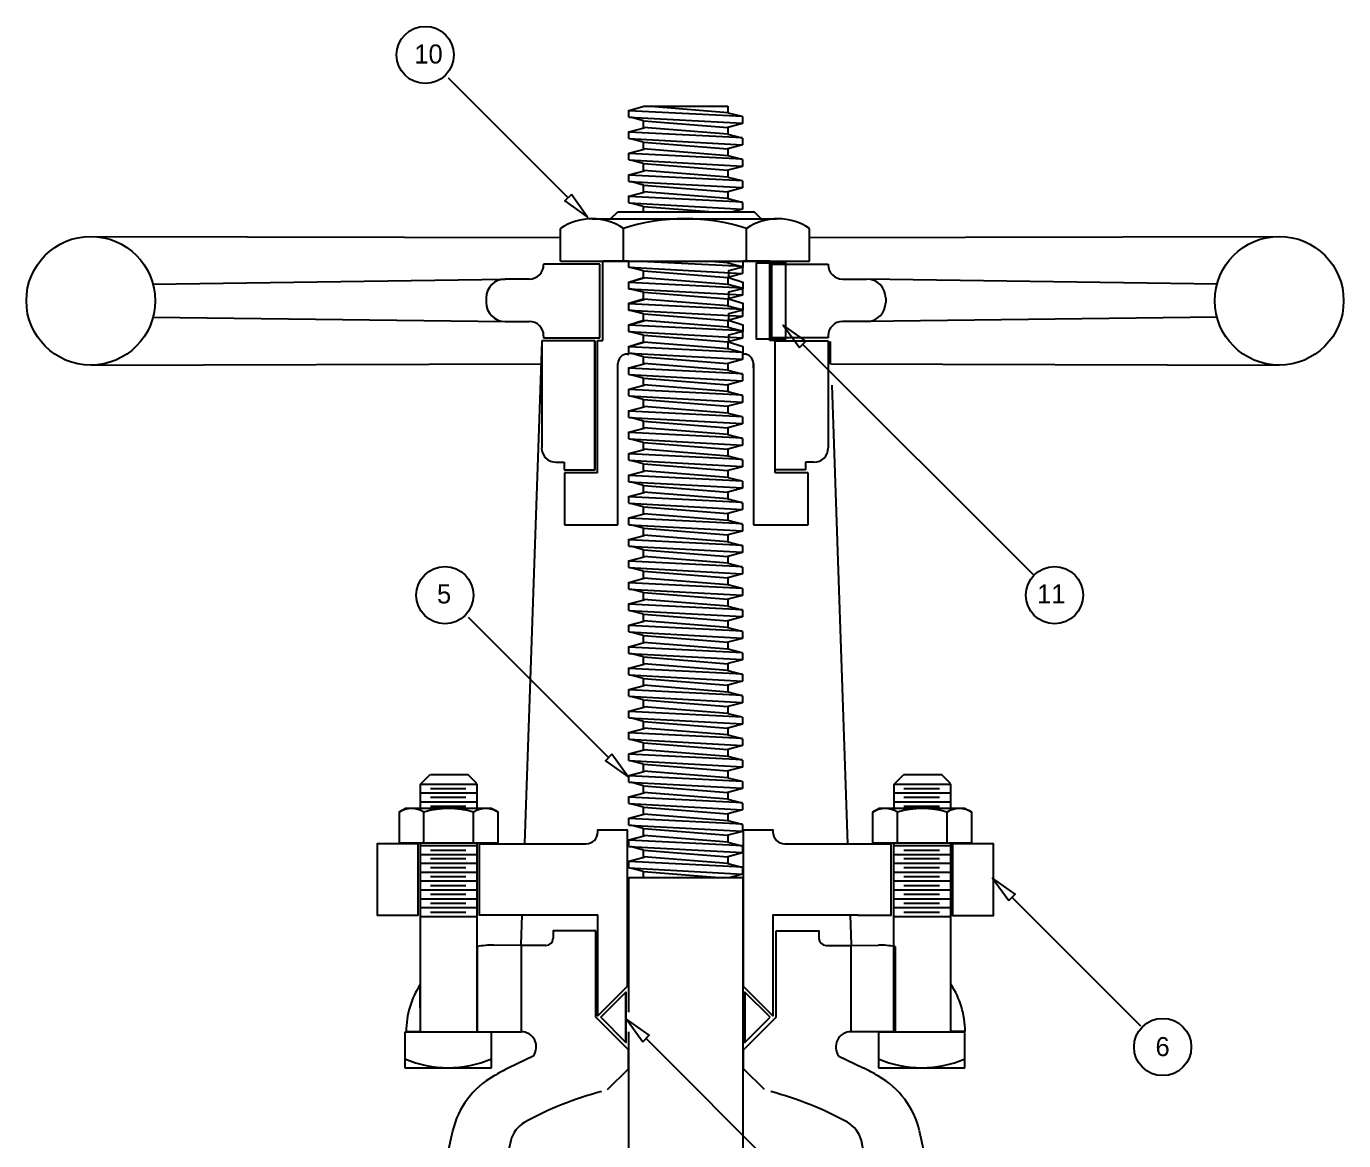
# Model space of a CAD drawing. Extents: x 2.2 to 32.8, y 1 to 21.2.
# Drawn here: x 3.29 to 11.92, y 12.29 to 19.6 of the extents above; entities that cross this region are included whole.
import ezdxf

# ---------------------------------------------------------------- set-up
doc = ezdxf.new("R2010")
doc.units = 0
for name, color, linetype in [('Bolts', 7, 'Continuous'), ('BOM', 7, 'Continuous'), ('Border_outline', 7, 'Continuous'), ('ClipShape', 7, 'Continuous'), ('Packing G', 7, 'Continuous'), ('Seals', 7, 'Continuous'), ('Stem', 7, 'Continuous'), ('TitleBlockText', 7, 'Continuous')]:
    doc.layers.add(name, color=color, linetype=linetype)

msp = doc.modelspace()

# ---------------------------------------------------------------- linework, layer by layer
at = {"layer": 'Bolts'}
for p, q in [((6.9994, 18.3341), (8.2089, 18.3341)), ((6.7933, 18.0565), (6.7933, 18.2714)), ((7.2054, 18.0565), (7.2054, 18.2714)), ((8.0118, 18.0565), (8.0118, 18.2714)), ((8.4239, 18.0565), (8.4239, 18.2714)), ((6.7933, 18.0565), (8.4239, 18.0565)), ((5.8766, 14.6284), (5.9389, 14.6907)), ((5.94, 14.6906), (6.1859, 14.6906)), ((6.2476, 14.6292), (6.186, 14.6907)), ((8.9796, 14.6284), (9.042, 14.6907)), ((9.043, 14.6906), (9.2889, 14.6906)), ((9.3506, 14.6292), (9.2891, 14.6907)), ((5.8766, 14.4696), (5.8766, 14.6284)), ((5.8767, 14.6289), (6.2457, 14.6289)), ((5.9403, 14.5998), (6.173, 14.5998)), ((6.2475, 14.4696), (6.2475, 14.6284)), ((8.9796, 14.4696), (8.9796, 14.6284)), ((8.9797, 14.6289), (9.3487, 14.6289)), ((9.0433, 14.5998), (9.276, 14.5998)), ((9.3505, 14.4696), (9.3505, 14.6284)), ((5.8767, 14.5707), (6.2457, 14.5707)), ((5.8767, 14.5126), (6.2457, 14.5126)), ((5.9403, 14.5417), (6.173, 14.5417)), ((8.9797, 14.5707), (9.3487, 14.5707)), ((8.9797, 14.5126), (9.3487, 14.5126)), ((9.0433, 14.5417), (9.276, 14.5417)), ((5.7776, 14.4684), (5.7339, 14.4432)), ((5.735, 14.4452), (5.735, 14.2441)), ((6.3427, 14.4684), (5.7776, 14.4684)), ((5.8976, 14.4677), (5.8976, 14.4684)), ((5.8976, 14.2441), (5.8976, 14.4435)), ((5.9403, 14.4835), (6.173, 14.4835)), ((6.2227, 14.2441), (6.2227, 14.4435)), ((6.3427, 14.4684), (6.3847, 14.4442)), ((6.3852, 14.2441), (6.3852, 14.4452)), ((8.8806, 14.4684), (8.8369, 14.4432)), ((8.838, 14.4452), (8.838, 14.2441)), ((9.4457, 14.4684), (8.8806, 14.4684)), ((9.0006, 14.2441), (9.0006, 14.4441)), ((9.0433, 14.4835), (9.276, 14.4835)), ((9.3257, 14.2441), (9.3257, 14.4419)), ((9.4457, 14.4684), (9.4877, 14.4442)), ((9.4883, 14.2441), (9.4883, 14.4452)), ((5.735, 14.2441), (6.3852, 14.2441)), ((8.838, 14.2441), (9.4883, 14.2441)), ((5.8748, 13.0018), (5.8748, 14.2366)), ((5.8748, 14.225), (6.2457, 14.225)), ((5.8748, 14.1668), (6.2457, 14.1668)), ((5.9403, 14.1959), (6.173, 14.1959)), ((6.2457, 14.2366), (6.2457, 13.0018)), ((8.9778, 13.0018), (8.9778, 14.2366)), ((8.9778, 14.225), (9.3487, 14.225)), ((8.9778, 14.1668), (9.3487, 14.1668)), ((9.0433, 14.1959), (9.276, 14.1959)), ((9.3487, 14.2366), (9.3487, 13.0018)), ((5.8748, 14.1097), (6.2457, 14.1097)), ((6.1724, 14.1375), (5.9401, 14.1375)), ((5.9403, 14.0807), (6.173, 14.0807)), ((8.9778, 14.1097), (9.3487, 14.1097)), ((9.2754, 14.1375), (9.0432, 14.1375)), ((9.0433, 14.0807), (9.276, 14.0807)), ((5.8748, 14.0516), (6.2457, 14.0516)), ((5.8748, 13.9935), (6.2457, 13.9935)), ((5.9403, 14.0225), (6.173, 14.0225)), ((8.9778, 14.0516), (9.3487, 14.0516)), ((8.9778, 13.9935), (9.3487, 13.9935)), ((9.0433, 14.0225), (9.276, 14.0225)), ((5.8748, 13.9353), (6.2457, 13.9353)), ((5.9403, 13.9644), (6.173, 13.9644)), ((5.9403, 13.9063), (6.173, 13.9063)), ((8.9778, 13.9353), (9.3487, 13.9353)), ((9.0433, 13.9644), (9.276, 13.9644)), ((9.0433, 13.9063), (9.276, 13.9063)), ((5.8748, 13.8772), (6.2457, 13.8772)), ((5.8748, 13.8191), (6.2457, 13.8191)), ((5.9403, 13.8481), (6.173, 13.8481)), ((8.9778, 13.8772), (9.3487, 13.8772)), ((8.9778, 13.8191), (9.3487, 13.8191)), ((9.0433, 13.8481), (9.276, 13.8481)), ((5.8748, 13.7609), (6.2457, 13.7609)), ((5.9403, 13.79), (6.173, 13.79)), ((8.9778, 13.7609), (9.3487, 13.7609)), ((9.0433, 13.79), (9.276, 13.79)), ((6.3402, 13.0018), (5.773, 13.0018)), ((5.773, 13.0018), (5.773, 12.7693)), ((6.3402, 12.7693), (6.3402, 13.0018)), ((9.4432, 13.0018), (8.876, 13.0018)), ((8.876, 13.0018), (8.876, 12.7693)), ((9.4432, 12.7693), (9.4432, 13.0018)), ((5.773, 12.7693), (6.3402, 12.7693)), ((8.876, 12.7693), (9.4432, 12.7693))]:
    msp.add_line(p, q, dxfattribs=at)
for centre, radius, start, end in [((6.9994, 17.964), 0.3701, 56.16651, 123.83349), ((7.6086, 17.0059), 1.3282, 72.32811, 107.67189), ((8.2179, 17.9646), 0.3696, 56.11123, 123.88877), ((5.8163, 14.3145), 0.1539, 58.12965, 121.87035), ((6.0601, 13.8878), 0.5806, 73.74171, 106.25829), ((6.304, 14.3145), 0.1539, 58.12965, 121.87035), ((8.9193, 14.3145), 0.1539, 58.12965, 121.87035), ((9.1631, 13.8878), 0.5806, 73.74171, 106.25829), ((9.407, 14.3145), 0.1539, 58.12965, 121.87035), ((6.0566, 13.4901), 0.7208, 246.83086, 293.16914), ((9.1596, 13.4901), 0.7208, 246.83086, 293.16914)]:
    msp.add_arc(centre, radius, start, end, dxfattribs=at)
at = {"layer": 'BOM'}
for p, q in [((6.8428, 18.4724), (6.058, 19.2566)), ((8.3803, 17.5106), (9.8874, 16.0045)), ((7.1082, 14.8033), (6.1895, 15.7214)), ((9.7516, 13.8857), (10.594, 13.0439)), ((7.3534, 12.9604), (8.2639, 12.0506))]:
    msp.add_line(p, q, dxfattribs=at)
for points in [[(6.864, 18.4936), (6.8216, 18.4511), (6.9701, 18.3451)], [(8.3591, 17.4894), (8.4015, 17.5318), (8.253, 17.6378)], [(7.1294, 14.8245), (7.087, 14.782), (7.2355, 14.676)], [(9.7304, 13.8645), (9.7728, 13.9069), (9.6243, 14.0129)], [(7.3322, 12.9392), (7.3746, 12.9816), (7.2261, 13.0877)]]:
    msp.add_lwpolyline(points, close=True, dxfattribs=at)
for centre in [(5.9067, 19.4081), (6.0356, 15.8669), (10.0303, 15.8669), (10.739, 12.9051)]:
    msp.add_circle(centre, 0.1875, dxfattribs=at)
at = {"layer": 'Border_outline'}
for p, q in [((7.1215, 18.3341), (7.1677, 18.3803)), ((7.1677, 18.3803), (8.0616, 18.3803)), ((8.1079, 18.3341), (8.0616, 18.3803)), ((7.071, 17.5372), (7.071, 18.0564)), ((8.1641, 17.5372), (8.1641, 18.0564)), ((8.1641, 18.0564), (8.1641, 17.5372)), ((8.1641, 17.5372), (8.1641, 18.0564)), ((7.0352, 16.6687), (7.0352, 17.5372)), ((7.0352, 17.5372), (7.071, 17.5372)), ((8.2, 17.5372), (8.1641, 17.5372)), ((8.2, 16.6687), (8.2, 17.5372)), ((7.2321, 17.4477), (7.2413, 17.4477)), ((7.9881, 17.4477), (7.9941, 17.4477)), ((7.1696, 16.3285), (7.1696, 17.3852)), ((8.0566, 17.3581), (8.0566, 17.3852)), ((8.0566, 17.3852), (8.0566, 16.3285)), ((7.0352, 16.6687), (6.8202, 16.6687)), ((6.8202, 16.6687), (6.8202, 16.3285)), ((8.415, 16.6687), (8.2, 16.6687)), ((8.415, 16.3285), (8.415, 16.6687)), ((6.8202, 16.3285), (7.1696, 16.3285)), ((8.0566, 16.3285), (8.415, 16.3285))]:
    msp.add_line(p, q, dxfattribs=at)
for points in [[(7.3363, 17.5271), (7.3363, 17.571), (7.2417, 17.5946), (7.2417, 17.6384), (7.3363, 17.6688), (7.3363, 17.7116), (7.2417, 17.7352), (7.2417, 17.7806), (7.3363, 17.8094), (7.3363, 17.8522), (7.2417, 17.8758), (7.2417, 17.9197), (7.3363, 17.9501), (7.3363, 17.9928), (7.2417, 18.0165), (7.2417, 18.0564), (7.071, 18.0564)], [(8.1641, 18.0564), (7.9876, 18.0564), (7.9876, 18.0165), (7.8931, 17.9928), (7.8931, 17.9501), (7.9876, 17.9197), (7.9876, 17.8758), (7.8931, 17.8522), (7.8931, 17.8094), (7.9876, 17.7806), (7.9876, 17.7352), (7.8931, 17.7116), (7.8931, 17.6688), (7.9876, 17.6384), (7.9876, 17.5946), (7.8931, 17.571), (7.8931, 17.5271)], [(7.2413, 17.4477), (7.2417, 17.4978), (7.3363, 17.5271)], [(7.8931, 17.5271), (7.9876, 17.4978), (7.9881, 17.4477)]]:
    msp.add_lwpolyline(points, dxfattribs=at)
for centre, start, end in [((7.2321, 17.3852), 90, 180), ((7.9941, 17.3852), 0, 90)]:
    msp.add_arc(centre, 0.0625, start, end, dxfattribs=at)
at = {"layer": 'ClipShape'}
for p, q in [((3.7146, 18.2189), (6.7975, 18.2114)), ((8.4201, 18.2114), (11.503, 18.2189)), ((7.0513, 18.0373), (6.6824, 18.0373)), ((6.6824, 18.0373), (6.6824, 18.0328)), ((7.0513, 17.554), (7.0513, 18.0373)), ((8.178, 18.0373), (8.5469, 18.0373)), ((8.178, 17.554), (8.178, 18.0373)), ((8.5469, 18.0373), (8.5469, 18.0328)), ((4.1224, 17.905), (6.4303, 17.939)), ((6.5887, 17.939), (6.4303, 17.939)), ((8.6407, 17.939), (8.799, 17.939)), ((11.0951, 17.905), (8.799, 17.939)), ((6.3053, 17.814), (6.3053, 17.7855)), ((8.924, 17.814), (8.924, 17.7855)), ((4.1224, 17.689), (6.4303, 17.6605)), ((6.4303, 17.6605), (6.5887, 17.6605)), ((8.799, 17.6605), (8.6407, 17.6605)), ((11.0951, 17.689), (8.799, 17.6605)), ((6.6824, 17.5668), (6.6824, 17.554)), ((6.6824, 17.554), (7.0513, 17.554)), ((8.5469, 17.554), (8.178, 17.554)), ((8.5469, 17.5668), (8.5469, 17.554)), ((3.7146, 17.3752), (6.6713, 17.3826)), ((8.5643, 17.3826), (11.503, 17.3752))]:
    msp.add_line(p, q, dxfattribs=at)
for centre in [(3.7146, 17.797), (11.503, 17.797)]:
    msp.add_circle(centre, 0.4219, dxfattribs=at)
for centre, radius, start, end in [((6.5887, 18.0328), 0.0938, 270, 0), ((8.6407, 18.0328), 0.0938, 180, 270), ((6.4303, 17.814), 0.125, 90, 180), ((8.799, 17.814), 0.125, 0, 90), ((6.4303, 17.7855), 0.125, 180, 270), ((8.799, 17.7855), 0.125, 270, 0), ((6.5887, 17.5668), 0.0938, 0, 90), ((8.6407, 17.5668), 0.0938, 90, 180)]:
    msp.add_arc(centre, radius, start, end, dxfattribs=at)
at = {"layer": 'Packing G'}
for points in [[(7.0379, 14.315), (7.0379, 14.3286), (7.2307, 14.3286), (7.2307, 13.3014), (7.0379, 13.1088), (7.0379, 13.7691), (6.4682, 13.7691), (6.4682, 13.7703), (6.2628, 13.7703), (6.263, 13.7703)], [(7.9925, 13.3014), (7.9925, 14.3286), (8.1852, 14.3286), (8.1852, 14.315)], [(6.263, 13.7703), (6.263, 14.2368), (6.2628, 14.2368), (6.4682, 14.2368), (6.4682, 14.2369), (6.9598, 14.2369)], [(8.2633, 14.2369), (8.7438, 14.2369), (8.7438, 14.2374), (8.9584, 14.2374), (8.9573, 14.2374), (8.9573, 13.7674), (8.9584, 13.7674), (8.7438, 13.7674), (8.7438, 13.7691), (8.1852, 13.7691), (8.1852, 13.1088), (7.9925, 13.3014)]]:
    msp.add_lwpolyline(points, dxfattribs=at)
for points in [[(5.8598, 14.2368), (5.591, 14.2368), (5.591, 13.7703), (5.8598, 13.7703), (5.8606, 13.7703), (5.8606, 14.2368)], [(9.3624, 14.2374), (9.3624, 13.7674), (9.3611, 13.7674), (9.6301, 13.7674), (9.6301, 14.2374), (9.3611, 14.2374)]]:
    msp.add_lwpolyline(points, close=True, dxfattribs=at)
for centre, start, end in [((6.9598, 14.315), 270, 0), ((8.2633, 14.315), 180, 270)]:
    msp.add_arc(centre, 0.0781, start, end, dxfattribs=at)
at = {"layer": 'Seals'}
for p, q in [((8.0783, 17.5451), (8.0783, 18.0456)), ((8.0783, 18.0456), (8.2666, 18.0456)), ((8.2666, 18.0456), (8.2666, 17.5451)), ((8.2666, 17.5451), (8.0783, 17.5451)), ((7.0563, 13.0996), (7.2215, 13.2647)), ((7.2215, 12.9345), (7.2215, 13.2647)), ((8.0016, 12.9345), (8.0016, 13.2647)), ((8.1668, 13.0996), (8.0016, 13.2647)), ((7.2215, 12.9345), (7.0563, 13.0996)), ((8.0016, 12.9345), (8.1668, 13.0996))]:
    msp.add_line(p, q, dxfattribs=at)
for points in [[(8.0782, 18.0448), (8.2673, 18.0448), (8.2673, 17.5456), (8.0782, 17.5456)], [(7.0563, 13.0996), (7.2215, 13.2647), (7.2215, 12.9345)], [(8.1668, 13.0996), (8.0016, 13.2647), (8.0016, 12.9345)]]:
    msp.add_lwpolyline(points, close=True, dxfattribs=at)
at = {"layer": 'Stem'}
for p, q in [((7.2417, 19.0447), (7.3409, 19.0713)), ((7.2417, 19.0008), (7.2417, 19.0462)), ((7.2417, 19.0447), (7.9845, 19.0076)), ((7.2417, 19.0008), (7.9845, 18.9603)), ((7.3363, 18.9772), (7.2523, 18.9997)), ((7.337, 19.0715), (7.8889, 19.0715)), ((7.4111, 19.0691), (7.89, 19.0312)), ((7.89, 19.0715), (7.89, 19.0297)), ((7.89, 19.0297), (7.9806, 19.006)), ((7.9845, 19.0042), (7.9845, 18.9588)), ((7.2417, 18.9041), (7.3409, 18.9306)), ((7.2417, 18.8602), (7.2417, 18.9056)), ((7.3363, 18.9334), (7.3363, 18.9787)), ((7.3363, 18.9772), (7.89, 18.9334)), ((7.3363, 18.9344), (7.89, 18.8906)), ((7.9845, 18.9588), (7.89, 18.9335)), ((7.89, 18.9344), (7.89, 18.8891)), ((7.2417, 18.9041), (7.9845, 18.867)), ((7.2417, 18.8602), (7.9845, 18.8197)), ((7.3363, 18.8366), (7.2523, 18.8591)), ((7.3363, 18.7927), (7.3363, 18.8381)), ((7.3363, 18.8366), (7.89, 18.7927)), ((7.89, 18.8891), (7.9806, 18.8654)), ((7.9845, 18.8182), (7.89, 18.7929)), ((7.9845, 18.8636), (7.9845, 18.8182)), ((7.2417, 18.7634), (7.3409, 18.79)), ((7.2417, 18.7196), (7.2417, 18.765)), ((7.2417, 18.7634), (7.9845, 18.7263)), ((7.3363, 18.7938), (7.89, 18.75)), ((7.89, 18.7938), (7.89, 18.7484)), ((7.89, 18.7484), (7.9806, 18.7248)), ((7.2417, 18.7196), (7.9845, 18.6791)), ((7.2417, 18.6228), (7.3409, 18.6494)), ((7.3363, 18.696), (7.2523, 18.7185)), ((7.3363, 18.6521), (7.3363, 18.6975)), ((7.3363, 18.696), (7.89, 18.6521)), ((7.3363, 18.6532), (7.89, 18.6093)), ((7.9845, 18.6776), (7.89, 18.6522)), ((7.89, 18.6532), (7.89, 18.6078)), ((7.9845, 18.723), (7.9845, 18.6776)), ((7.2417, 18.579), (7.2417, 18.6243)), ((7.2417, 18.6228), (7.9845, 18.5857)), ((7.2417, 18.579), (7.9845, 18.5385)), ((7.3363, 18.5553), (7.2523, 18.5778)), ((7.89, 18.6078), (7.9806, 18.5841)), ((7.9845, 18.5823), (7.9845, 18.537)), ((7.2417, 18.4822), (7.3409, 18.5088)), ((7.2417, 18.4383), (7.2417, 18.4837)), ((7.2417, 18.4822), (7.9845, 18.4451)), ((7.3363, 18.5115), (7.3363, 18.5569)), ((7.3363, 18.5553), (7.89, 18.5115)), ((7.3363, 18.5126), (7.89, 18.4687)), ((7.9845, 18.537), (7.89, 18.5116)), ((7.89, 18.5126), (7.89, 18.4672)), ((7.2417, 18.4383), (7.9845, 18.3978)), ((7.3363, 18.4147), (7.2523, 18.4372)), ((7.3363, 18.3803), (7.3363, 18.4162)), ((7.3363, 18.4147), (7.7648, 18.3808)), ((7.89, 18.4672), (7.9806, 18.4435)), ((7.9845, 18.3963), (7.9216, 18.3795)), ((7.9845, 18.4417), (7.9845, 18.3963)), ((7.2417, 18.0165), (7.2417, 18.0564)), ((7.3201, 18.0564), (7.9845, 18.0232)), ((7.7708, 18.0563), (7.89, 18.0468)), ((7.89, 18.0565), (7.89, 18.0453)), ((7.89, 18.0453), (7.9806, 18.0216)), ((7.2417, 18.0165), (7.9845, 17.976)), ((7.3363, 17.9928), (7.2523, 18.0153)), ((7.3363, 17.949), (7.3363, 17.9944)), ((7.3363, 17.9928), (7.89, 17.949)), ((7.9845, 17.9745), (7.89, 17.9491)), ((7.9845, 18.0198), (7.9845, 17.9745)), ((7.2417, 17.9197), (7.3409, 17.9463)), ((7.2417, 17.8758), (7.2417, 17.9212)), ((7.2417, 17.9197), (7.9845, 17.8826)), ((7.2417, 17.8758), (7.9845, 17.8353)), ((7.3363, 17.8522), (7.2523, 17.8747)), ((7.3363, 17.9501), (7.89, 17.9062)), ((7.89, 17.9501), (7.89, 17.9047)), ((7.89, 17.9047), (7.9806, 17.881)), ((7.9845, 17.8792), (7.9845, 17.8338)), ((7.2417, 17.7791), (7.3409, 17.8056)), ((7.3363, 17.8084), (7.3363, 17.8537)), ((7.3363, 17.8522), (7.89, 17.8084)), ((7.3363, 17.8094), (7.89, 17.7656)), ((7.9845, 17.8338), (7.89, 17.8085)), ((7.89, 17.8094), (7.89, 17.7641)), ((7.2417, 17.7352), (7.2417, 17.7806)), ((7.2417, 17.7791), (7.9845, 17.742)), ((7.2417, 17.7352), (7.9845, 17.6947)), ((7.3363, 17.7116), (7.2523, 17.7341)), ((7.3363, 17.6677), (7.3363, 17.7131)), ((7.3363, 17.7116), (7.89, 17.6677)), ((7.89, 17.7641), (7.9806, 17.7404)), ((7.9845, 17.7386), (7.9845, 17.6932)), ((7.2417, 17.6384), (7.3409, 17.665)), ((7.2417, 17.5946), (7.2417, 17.64)), ((7.2417, 17.6384), (7.9845, 17.6013)), ((7.3363, 17.6688), (7.89, 17.625)), ((7.9845, 17.6932), (7.89, 17.6679)), ((7.89, 17.6688), (7.89, 17.6234)), ((7.89, 17.6234), (7.9806, 17.5998)), ((7.2417, 17.5946), (7.9845, 17.5541)), ((7.2417, 17.4978), (7.3409, 17.5244)), ((7.3363, 17.571), (7.2523, 17.5935)), ((7.3363, 17.5271), (7.3363, 17.5725)), ((7.3363, 17.571), (7.89, 17.5271)), ((7.3363, 17.5282), (7.89, 17.4843)), ((7.9845, 17.5526), (7.89, 17.5272)), ((7.89, 17.5282), (7.89, 17.4828)), ((7.9845, 17.598), (7.9845, 17.5526)), ((7.2417, 17.454), (7.2417, 17.4993)), ((7.2417, 17.4978), (7.9845, 17.4607)), ((7.2417, 17.454), (7.9845, 17.4135)), ((7.3363, 17.4303), (7.2523, 17.4528)), ((7.89, 17.4828), (7.9806, 17.4591)), ((7.9845, 17.4573), (7.9845, 17.412)), ((7.2417, 17.3572), (7.3409, 17.3838)), ((7.2417, 17.3133), (7.2417, 17.3587)), ((7.2417, 17.3572), (7.9845, 17.3201)), ((7.3363, 17.3865), (7.3363, 17.4319)), ((7.3363, 17.4303), (7.89, 17.3865)), ((7.3363, 17.3876), (7.89, 17.3437)), ((7.9845, 17.412), (7.89, 17.3866)), ((7.89, 17.3876), (7.89, 17.3422)), ((7.2417, 17.3133), (7.9845, 17.2728)), ((7.3363, 17.2897), (7.2523, 17.3122)), ((7.3363, 17.2459), (7.3363, 17.2912)), ((7.3363, 17.2897), (7.89, 17.2459)), ((7.89, 17.3422), (7.9806, 17.3185)), ((7.9845, 17.2713), (7.89, 17.246)), ((7.9845, 17.3167), (7.9845, 17.2713)), ((7.2417, 17.2166), (7.3409, 17.2431)), ((7.2417, 17.1727), (7.2417, 17.2181)), ((7.2417, 17.2166), (7.9845, 17.1795)), ((7.3363, 17.2469), (7.89, 17.2031)), ((7.89, 17.2469), (7.89, 17.2016)), ((7.89, 17.2016), (7.9806, 17.1779)), ((7.2417, 17.1727), (7.9845, 17.1322)), ((7.2417, 17.0759), (7.3409, 17.1025)), ((7.3363, 17.1491), (7.2523, 17.1716)), ((7.3363, 17.1052), (7.3363, 17.1506)), ((7.3363, 17.1491), (7.89, 17.1052)), ((7.3363, 17.1063), (7.89, 17.0625)), ((7.9845, 17.1307), (7.89, 17.1054)), ((7.89, 17.1063), (7.89, 17.0609)), ((7.9845, 17.1761), (7.9845, 17.1307)), ((7.2417, 17.0321), (7.2417, 17.0775)), ((7.2417, 17.0759), (7.9845, 17.0388)), ((7.2417, 17.0321), (7.9845, 16.9916)), ((7.3363, 17.0085), (7.2523, 17.031)), ((7.3363, 16.9646), (7.3363, 17.01)), ((7.3363, 17.0085), (7.89, 16.9646)), ((7.89, 17.0609), (7.9806, 17.0373)), ((7.9845, 17.0355), (7.9845, 16.9901)), ((7.2417, 16.9353), (7.3409, 16.9619)), ((7.2417, 16.8915), (7.2417, 16.9368)), ((7.2417, 16.9353), (7.9845, 16.8982)), ((7.3363, 16.9657), (7.89, 16.9218)), ((7.9845, 16.9901), (7.89, 16.9647)), ((7.89, 16.9657), (7.89, 16.9203)), ((7.89, 16.9203), (7.9806, 16.8966)), ((7.2417, 16.8915), (7.9845, 16.851)), ((7.3363, 16.8678), (7.2523, 16.8903)), ((7.3363, 16.824), (7.3363, 16.8694)), ((7.3363, 16.8678), (7.89, 16.824)), ((7.9845, 16.8495), (7.89, 16.8241)), ((7.9845, 16.8948), (7.9845, 16.8495)), ((7.2417, 16.7947), (7.3409, 16.8213)), ((7.2417, 16.7508), (7.2417, 16.7962)), ((7.2417, 16.7947), (7.9845, 16.7576)), ((7.2417, 16.7508), (7.9845, 16.7103)), ((7.3363, 16.7272), (7.2523, 16.7497)), ((7.3363, 16.8251), (7.89, 16.7812)), ((7.89, 16.8251), (7.89, 16.7797)), ((7.89, 16.7797), (7.9806, 16.756)), ((7.9845, 16.7542), (7.9845, 16.7088)), ((7.2417, 16.6541), (7.3409, 16.6806)), ((7.3363, 16.6834), (7.3363, 16.7287)), ((7.3363, 16.7272), (7.89, 16.6834)), ((7.3363, 16.6844), (7.89, 16.6406)), ((7.9845, 16.7088), (7.89, 16.6835)), ((7.89, 16.6844), (7.89, 16.6391)), ((7.2417, 16.6102), (7.2417, 16.6556)), ((7.2417, 16.6541), (7.9845, 16.617)), ((7.2417, 16.6102), (7.9845, 16.5697)), ((7.3363, 16.5866), (7.2523, 16.6091)), ((7.3363, 16.5427), (7.3363, 16.5881)), ((7.3363, 16.5866), (7.89, 16.5427)), ((7.89, 16.6391), (7.9806, 16.6154)), ((7.9845, 16.6136), (7.9845, 16.5682)), ((7.2417, 16.5134), (7.3409, 16.54)), ((7.2417, 16.4696), (7.2417, 16.515)), ((7.2417, 16.5134), (7.9845, 16.4763)), ((7.3363, 16.5438), (7.89, 16.5)), ((7.9845, 16.5682), (7.89, 16.5429)), ((7.89, 16.5438), (7.89, 16.4984)), ((7.89, 16.4984), (7.9806, 16.4748)), ((7.2417, 16.4696), (7.9845, 16.4291)), ((7.3363, 16.446), (7.2523, 16.4685)), ((7.3363, 16.4021), (7.3363, 16.4475)), ((7.3363, 16.446), (7.89, 16.4021)), ((7.3363, 16.4032), (7.89, 16.3593)), ((7.9845, 16.4276), (7.89, 16.4022)), ((7.89, 16.4032), (7.89, 16.3578)), ((7.9845, 16.473), (7.9845, 16.4276)), ((7.2417, 16.3728), (7.3409, 16.3994)), ((7.2417, 16.329), (7.2417, 16.3743)), ((7.2417, 16.3728), (7.9845, 16.3357)), ((7.2417, 16.329), (7.9845, 16.2885)), ((7.3363, 16.3053), (7.2523, 16.3278)), ((7.89, 16.3578), (7.9806, 16.3341)), ((7.9845, 16.3323), (7.9845, 16.287)), ((7.2417, 16.2322), (7.3409, 16.2588)), ((7.2417, 16.1883), (7.2417, 16.2337)), ((7.2417, 16.2322), (7.9845, 16.1951)), ((7.3363, 16.2615), (7.3363, 16.3069)), ((7.3363, 16.3053), (7.89, 16.2615)), ((7.3363, 16.2626), (7.89, 16.2187)), ((7.9845, 16.287), (7.89, 16.2616)), ((7.89, 16.2626), (7.89, 16.2172)), ((7.2417, 16.1883), (7.9845, 16.1478)), ((7.3363, 16.1647), (7.2523, 16.1872)), ((7.3363, 16.1209), (7.3363, 16.1662)), ((7.3363, 16.1647), (7.89, 16.1209)), ((7.89, 16.2172), (7.9806, 16.1935)), ((7.9845, 16.1463), (7.89, 16.121)), ((7.9845, 16.1917), (7.9845, 16.1463)), ((7.2417, 16.0916), (7.3409, 16.1181)), ((7.2417, 16.0477), (7.2417, 16.0931)), ((7.2417, 16.0916), (7.9845, 16.0545)), ((7.3363, 16.1219), (7.89, 16.0781)), ((7.89, 16.1219), (7.89, 16.0766)), ((7.89, 16.0766), (7.9806, 16.0529)), ((7.2417, 16.0477), (7.9845, 16.0072)), ((7.2417, 15.9509), (7.3409, 15.9775)), ((7.3363, 16.0241), (7.2523, 16.0466)), ((7.3363, 15.9802), (7.3363, 16.0256)), ((7.3363, 16.0241), (7.89, 15.9802)), ((7.3363, 15.9813), (7.89, 15.9375)), ((7.9845, 16.0057), (7.89, 15.9804)), ((7.89, 15.9813), (7.89, 15.9359)), ((7.9845, 16.0511), (7.9845, 16.0057)), ((7.2417, 15.9071), (7.2417, 15.9525)), ((7.2417, 15.9509), (7.9845, 15.9138)), ((7.2417, 15.9071), (7.9845, 15.8666)), ((7.3363, 15.8835), (7.2523, 15.906)), ((7.3363, 15.8396), (7.3363, 15.885)), ((7.3363, 15.8835), (7.89, 15.8396)), ((7.89, 15.9359), (7.9806, 15.9123)), ((7.9845, 15.9105), (7.9845, 15.8651)), ((7.2417, 15.8103), (7.3409, 15.8369)), ((7.2417, 15.7665), (7.2417, 15.8118)), ((7.2417, 15.8103), (7.9845, 15.7732)), ((7.3363, 15.8407), (7.89, 15.7968)), ((7.9845, 15.8651), (7.89, 15.8397)), ((7.89, 15.8407), (7.89, 15.7953)), ((7.2417, 15.7665), (7.9845, 15.726)), ((7.3363, 15.7428), (7.2523, 15.7653)), ((7.3363, 15.699), (7.3363, 15.7444)), ((7.3363, 15.7428), (7.89, 15.699)), ((7.89, 15.7953), (7.9806, 15.7716)), ((7.9845, 15.7245), (7.89, 15.6991)), ((7.9845, 15.7698), (7.9845, 15.7245)), ((7.2417, 15.6697), (7.3409, 15.6963)), ((7.2417, 15.6258), (7.2417, 15.6712)), ((7.2417, 15.6697), (7.9845, 15.6326)), ((7.2417, 15.6258), (7.9845, 15.5853)), ((7.3363, 15.6022), (7.2523, 15.6247)), ((7.3363, 15.7001), (7.89, 15.6562)), ((7.89, 15.7001), (7.89, 15.6547)), ((7.89, 15.6547), (7.9806, 15.631)), ((7.9845, 15.6292), (7.9845, 15.5838)), ((7.2417, 15.5291), (7.3409, 15.5556)), ((7.3363, 15.5584), (7.3363, 15.6037)), ((7.3363, 15.6022), (7.89, 15.5584)), ((7.3363, 15.5594), (7.89, 15.5156)), ((7.9845, 15.5838), (7.89, 15.5585)), ((7.89, 15.5594), (7.89, 15.5141)), ((7.2417, 15.4852), (7.2417, 15.5306)), ((7.2417, 15.5291), (7.9845, 15.492)), ((7.2417, 15.4852), (7.9845, 15.4447)), ((7.3363, 15.4616), (7.2523, 15.4841)), ((7.3363, 15.4177), (7.3363, 15.4631)), ((7.3363, 15.4616), (7.89, 15.4177)), ((7.89, 15.5141), (7.9806, 15.4904)), ((7.9845, 15.4886), (7.9845, 15.4432)), ((7.2417, 15.3884), (7.3409, 15.415)), ((7.2417, 15.3446), (7.2417, 15.39)), ((7.2417, 15.3884), (7.9845, 15.3513)), ((7.3363, 15.4188), (7.89, 15.375)), ((7.9845, 15.4432), (7.89, 15.4179)), ((7.89, 15.4188), (7.89, 15.3734)), ((7.89, 15.3734), (7.9806, 15.3498)), ((7.2417, 15.3446), (7.9845, 15.3041)), ((7.3363, 15.321), (7.2523, 15.3435)), ((7.3363, 15.2771), (7.3363, 15.3225)), ((7.3363, 15.321), (7.89, 15.2771)), ((7.9845, 15.3026), (7.89, 15.2772)), ((7.9845, 15.348), (7.9845, 15.3026)), ((7.2417, 15.2478), (7.3409, 15.2744)), ((7.2417, 15.204), (7.2417, 15.2493)), ((7.2417, 15.2478), (7.9845, 15.2107)), ((7.2417, 15.204), (7.9845, 15.1635)), ((7.3363, 15.1803), (7.2523, 15.2028)), ((7.3363, 15.2782), (7.89, 15.2343)), ((7.89, 15.2782), (7.89, 15.2328)), ((7.89, 15.2328), (7.9806, 15.2091)), ((7.9845, 15.2073), (7.9845, 15.162)), ((7.2417, 15.1072), (7.3409, 15.1338)), ((7.2417, 15.0633), (7.2417, 15.1087)), ((7.2417, 15.1072), (7.9845, 15.0701)), ((7.3363, 15.1365), (7.3363, 15.1819)), ((7.3363, 15.1803), (7.89, 15.1365)), ((7.3363, 15.1376), (7.89, 15.0937)), ((7.9845, 15.162), (7.89, 15.1366)), ((7.89, 15.1376), (7.89, 15.0922)), ((7.2417, 15.0633), (7.9845, 15.0228)), ((7.3363, 15.0397), (7.2523, 15.0622)), ((7.3363, 14.9959), (7.3363, 15.0412)), ((7.3363, 15.0397), (7.89, 14.9959)), ((7.89, 15.0922), (7.9806, 15.0685)), ((7.9845, 15.0213), (7.89, 14.996)), ((7.9845, 15.0667), (7.9845, 15.0213)), ((7.2417, 14.9666), (7.3409, 14.9931)), ((7.2417, 14.9227), (7.2417, 14.9681)), ((7.2417, 14.9666), (7.9845, 14.9295)), ((7.3363, 14.9969), (7.89, 14.9531)), ((7.89, 14.9969), (7.89, 14.9516)), ((7.89, 14.9516), (7.9806, 14.9279)), ((7.2417, 14.9227), (7.9845, 14.8822)), ((7.2417, 14.8259), (7.3409, 14.8525)), ((7.3363, 14.8991), (7.2523, 14.9216)), ((7.3363, 14.8552), (7.3363, 14.9006)), ((7.3363, 14.8991), (7.89, 14.8552)), ((7.3363, 14.8563), (7.89, 14.8125)), ((7.9845, 14.8807), (7.89, 14.8554)), ((7.89, 14.8563), (7.89, 14.8109)), ((7.9845, 14.9261), (7.9845, 14.8807)), ((7.2417, 14.7821), (7.2417, 14.8275)), ((7.2417, 14.8259), (7.9845, 14.7888)), ((7.2417, 14.7821), (7.9845, 14.7416)), ((7.3363, 14.7585), (7.2523, 14.781)), ((7.89, 14.8109), (7.9806, 14.7873)), ((7.9845, 14.7855), (7.9845, 14.7401)), ((7.2417, 14.6853), (7.3409, 14.7119)), ((7.2417, 14.6415), (7.2417, 14.6868)), ((7.2417, 14.6853), (7.9845, 14.6482)), ((7.3363, 14.7146), (7.3363, 14.76)), ((7.3363, 14.7585), (7.89, 14.7146)), ((7.3363, 14.7157), (7.89, 14.6718)), ((7.9845, 14.7401), (7.89, 14.7147)), ((7.89, 14.7157), (7.89, 14.6703)), ((7.2417, 14.6415), (7.9845, 14.601)), ((7.3363, 14.6178), (7.2523, 14.6403)), ((7.3363, 14.574), (7.3363, 14.6194)), ((7.3363, 14.6178), (7.89, 14.574)), ((7.89, 14.6703), (7.9806, 14.6466)), ((7.9845, 14.5995), (7.89, 14.5741)), ((7.9845, 14.6448), (7.9845, 14.5995)), ((7.2417, 14.5447), (7.3409, 14.5713)), ((7.2417, 14.5008), (7.2417, 14.5462)), ((7.2417, 14.5447), (7.9845, 14.5076)), ((7.3363, 14.5751), (7.89, 14.5312)), ((7.89, 14.5751), (7.89, 14.5297)), ((7.89, 14.5297), (7.9806, 14.506)), ((7.9845, 14.5042), (7.9845, 14.4588)), ((7.2417, 14.5008), (7.9845, 14.4603)), ((7.2417, 14.4041), (7.3409, 14.4306)), ((7.3363, 14.4772), (7.2523, 14.4997)), ((7.3363, 14.4334), (7.3363, 14.4787)), ((7.3363, 14.4772), (7.89, 14.4334)), ((7.3363, 14.4344), (7.89, 14.3906)), ((7.9845, 14.4588), (7.89, 14.4335)), ((7.89, 14.4344), (7.89, 14.3891)), ((7.2417, 14.3602), (7.2417, 14.4056)), ((7.2417, 14.4041), (7.9845, 14.367)), ((7.2417, 14.3602), (7.9845, 14.3197)), ((7.3363, 14.3366), (7.2523, 14.3591)), ((7.3363, 14.2927), (7.3363, 14.3381)), ((7.3363, 14.3366), (7.89, 14.2927)), ((7.89, 14.3891), (7.9806, 14.3654)), ((7.9845, 14.3636), (7.9845, 14.3182)), ((7.2417, 14.2634), (7.3409, 14.29)), ((7.2417, 14.2196), (7.2417, 14.265)), ((7.2417, 14.2634), (7.9845, 14.2263)), ((7.3363, 14.2938), (7.89, 14.25)), ((7.9845, 14.3182), (7.89, 14.2929)), ((7.89, 14.2938), (7.89, 14.2484)), ((7.89, 14.2484), (7.9806, 14.2248)), ((7.2417, 14.2196), (7.9845, 14.1791)), ((7.3363, 14.196), (7.2523, 14.2185)), ((7.3363, 14.1521), (7.3363, 14.1975)), ((7.3363, 14.196), (7.89, 14.1521)), ((7.9845, 14.1776), (7.89, 14.1522)), ((7.9845, 14.223), (7.9845, 14.1776)), ((7.2417, 14.1228), (7.3409, 14.1494)), ((7.2417, 14.079), (7.2417, 14.1243)), ((7.2417, 14.1228), (7.9845, 14.0857)), ((7.2417, 14.079), (7.9845, 14.0385)), ((7.3363, 14.0553), (7.2523, 14.0778)), ((7.3363, 14.1532), (7.89, 14.1093)), ((7.89, 14.1532), (7.89, 14.1078)), ((7.89, 14.1078), (7.9806, 14.0841)), ((7.9845, 14.0823), (7.9845, 14.037)), ((7.2384, 14.0172), (7.2384, 13.1325)), ((7.2403, 14.0151), (7.9827, 14.0151)), ((7.3363, 14.0151), (7.3363, 14.0569)), ((7.3363, 14.0553), (7.8582, 14.014)), ((7.9845, 14.037), (7.9077, 14.0164)), ((7.9872, 14.0172), (7.9872, 9.6965)), ((7.2384, 13.0049), (7.2384, 9.6965))]:
    msp.add_line(p, q, dxfattribs=at)
at = {"layer": 'TitleBlockText'}
for p, q in [((6.6696, 17.5291), (6.5564, 14.2386)), ((7.0173, 17.5343), (6.6696, 17.5343)), ((6.6696, 17.5343), (6.6696, 16.8323)), ((7.0173, 17.5343), (7.0173, 16.6866)), ((7.0173, 16.6891), (7.0173, 17.5343)), ((8.2, 17.5343), (8.5476, 17.5343)), ((8.2, 16.6891), (8.2, 17.5343)), ((8.5476, 17.5343), (8.5476, 16.8323)), ((8.5614, 17.3812), (8.5614, 17.5291)), ((8.5713, 17.2439), (8.6747, 14.237)), ((6.7633, 16.7385), (6.8179, 16.7385)), ((6.8179, 16.7385), (6.8179, 16.6891)), ((6.8179, 16.6891), (7.0173, 16.6891)), ((8.3993, 16.6891), (8.2, 16.6891)), ((8.4539, 16.7385), (8.3993, 16.7385)), ((8.3993, 16.7385), (8.3993, 16.6891)), ((6.5403, 13.7689), (6.5336, 13.5761)), ((8.6908, 13.7689), (8.6974, 13.5761)), ((6.5347, 13.571), (6.5347, 13.0054)), ((8.6964, 13.571), (8.6964, 13.0054)), ((9.3505, 13.0063), (9.3517, 13.3161)), ((9.3505, 13.0063), (9.3517, 13.3161)), ((9.4442, 13.0063), (9.3505, 13.0063)), ((9.4442, 13.0063), (9.3505, 13.0063)), ((6.6147, 12.8457), (6.4541, 12.7684)), ((8.6163, 12.8457), (8.7769, 12.7684))]:
    msp.add_line(p, q, dxfattribs=at)
for points in [[(7.0242, 13.6661), (6.7447, 13.6661), (6.7447, 13.6179)], [(7.1016, 12.6258), (7.2384, 12.7625), (7.2384, 12.8874), (7.0242, 13.1014), (7.0242, 13.6661)], [(8.1295, 12.6258), (7.9926, 12.7625), (7.9926, 12.8874), (8.2068, 13.1014), (8.2068, 13.6661)], [(8.2068, 13.6661), (8.4864, 13.6661), (8.4864, 13.6179)], [(6.2459, 13.5632), (6.2461, 13.005), (6.5342, 13.0054)], [(6.6978, 13.571), (6.5364, 13.571), (6.3553, 13.5727)], [(8.5333, 13.571), (8.6946, 13.571), (8.8757, 13.5727)], [(8.9852, 13.5632), (8.9849, 13.005), (8.6968, 13.0054)], [(5.7869, 13.0063), (5.8748, 13.0063), (5.8743, 13.3157)]]:
    msp.add_lwpolyline(points, dxfattribs=at)
for centre, radius, start, end in [((6.7633, 16.8323), 0.0938, 180, 270), ((8.4539, 16.8323), 0.0938, 270, 0), ((6.3495, 13.005), 0.5677, 89.40894, 100.5135), ((6.6978, 13.6179), 0.0469, 270, 0), ((8.5333, 13.6179), 0.0469, 180, 270), ((8.8816, 13.005), 0.5677, 79.4865, 90.59106), ((6.3495, 13.005), 0.5677, 146.82203, 180), ((8.879, 13.0063), 0.5651, 0, 33.24338), ((8.879, 13.0063), 0.5651, 0, 33.24338), ((6.5344, 12.9053), 0.1, 323.41143, 90.13205), ((8.6966, 12.9053), 0.1, 89.86795, 216.58857), ((6.6332, 12.2259), 0.5625, 119.69004, 166.78761), ((7.6054, 10.5207), 2.5254, 117.12251, 119.69004), ((7.6256, 10.5207), 2.5254, 60.30996, 62.87749), ((8.5978, 12.2259), 0.5625, 13.21239, 60.30996), ((7.6054, 10.5207), 2.1615, 104.59224, 118.97563), ((7.6256, 10.5207), 2.1615, 61.02437, 75.40776), ((13.9874, 10.4993), 8.1166, 166.78761, 172.60454), ((6.6492, 12.2477), 0.1875, 118.97563, 166.59902), ((8.5819, 12.2477), 0.1875, 13.40098, 61.02437), ((1.2437, 10.4993), 8.1166, 7.39546, 13.21239), ((13.9874, 10.4993), 7.7311, 166.59902, 177.79443), ((1.2437, 10.4993), 7.7311, 2.20557, 13.40098)]:
    msp.add_arc(centre, radius, start, end, dxfattribs=at)

# ---------------------------------------------------------------- texts
at = {"layer": 'BOM'}
for s, p in [('10 ', (5.8351, 19.3519)), ('5  ', (5.9836, 15.8124)), ('11 ', (9.9159, 15.8124)), ('6  ', (10.692, 12.8451))]:
    msp.add_text(s, height=0.125, dxfattribs=at).set_placement(p)

doc.saveas('drawing.dxf')
